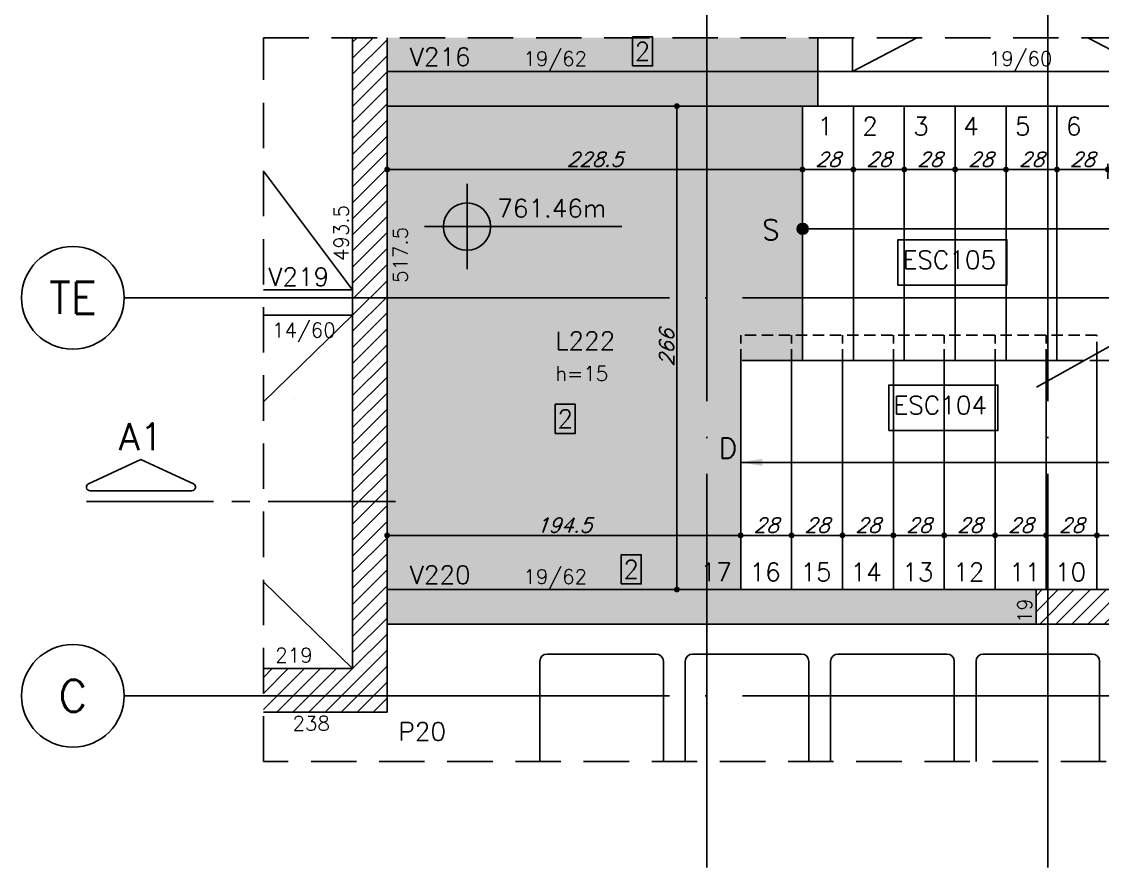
# Model space of a CAD drawing. Header units: millimetres. Extents: x -832 to 3668, y -1574 to 5296.
# Drawn here: x 558 to 1153, y 862 to 1327 of the extents above; entities that cross this region are included whole.
import ezdxf
from ezdxf.enums import TextEntityAlignment as Align

# ---------------------------------------------------------------- set-up
doc = ezdxf.new("R2010")
doc.units = ezdxf.units.MM
doc.header["$LTSCALE"] = 50
doc.linetypes.add('DASHED', pattern=[0.75, 0.5, -0.25])
doc.linetypes.add('EIXO', pattern=[6.8, 6, -0.4, 0, -0.4])
for name, color, linetype in [('242', 12, 'Continuous'), ('251', 1, 'Continuous'), ('F-AUX', 2, 'Continuous'), ('F-AUX-RED', 1, 'Continuous'), ('F-CORTE-INDICAÇÃO', 4, 'Continuous'), ('F-COTAS', 106, 'Continuous'), ('F-DESNIVEL-1', 254, 'Continuous'), ('F-EIXO', 12, 'EIXO'), ('F-ESC NUM', 2, 'Continuous'), ('F-ESC-PROJ', 1, 'Continuous'), ('F-ESCADAS', 2, 'Continuous'), ('F-LAJES', 3, 'Continuous'), ('F-LAJES-DIM', 2, 'Continuous'), ('F-LAJES-NOME', 4, 'Continuous'), ('F-NÍVEL-PLANTA', 2, 'Continuous'), ('F-PILARES-DIM', 172, 'Continuous'), ('F-PILARES-HACH', 174, 'Continuous'), ('F-PILARES-NOME', 170, 'Continuous'), ('F-PILARES-S', 170, 'Continuous'), ('F-TEXTO', 6, 'Continuous'), ('F-TEXTO ESCADA', 2, 'Continuous'), ('F-TEXTO-YELLOW', 2, 'Continuous'), ('F-VIGAS', 3, 'Continuous'), ('F-VIGAS-DIM', 2, 'Continuous'), ('F-VIGAS-NOME', 4, 'Continuous'), ('F-VÃO', 1, 'Continuous')]:
    doc.layers.add(name, color=color, linetype=linetype)
doc.styles.add('5385-ARQ-PB-BAS-PLA-TER-TORRE-A-106-TXT$0$R60-75', font='romans.shx', dxfattribs={"height": 0.1125})
doc.styles.add('CP-TEXT-INCL', font='romans.shx', dxfattribs={"oblique": 20})
doc.styles.add('MCP', font='romans.shx')
doc.styles.add('ROMANS', font='romans.shx')
doc.dimstyles.new('CP-COTAS-50', dxfattribs={"dimscale": 0.64, "dimtxt": 12.5, "dimasz": 5, "dimexe": 5, "dimexo": 5, "dimgap": 2.5, "dimtad": 1, "dimdec": 1, "dimdsep": 46, "dimtxsty": 'CP-TEXT-INCL', "dimblk1": 'DOT', "dimblk2": 'DOT', "dimsah": 1, "dimcen": 9, "dimclrd": 256, "dimclre": 256, "dimclrt": 256, "dimadec": 0, "dimazin": 0, "dimtfac": 1, "dimtdec": 1, "dimtmove": 2, "dimatfit": 3, "dimldrblk": 'DOT', "dimfxl": 5, "dimtolj": 1, "dimarcsym": 0})
pattern_1 = [(0, (0, 0), (0, 6.985), [5.08, -1.905]), (90, (0, 0), (-6.985, 4e-16), [5.08, -1.905])]
pattern_2 = [(45, (740.556, 971.398), (-4.41942, 4.41942), [])]

# ---------------------------------------------------------------- blocks, each defined once
blk = doc.blocks.new('*U20')
at = {"layer": 'F-LAJES-DIM', "color": 1}
blk.add_lwpolyline([(0, 0), (11, 0), (11, 16), (0, 16)], close=True, dxfattribs=at)
at = {"layer": 'F-LAJES-DIM', "style": 'MCP'}
blk.add_attdef('DIM', text='', height=10, dxfattribs=at).set_placement((5.5, 8), align=Align.MIDDLE_CENTER)
blk = doc.blocks.new('*U17')
at = {"layer": 'F-VIGAS-DIM', "color": 1}
blk.add_lwpolyline([(0, 0), (11, 0), (11, 16), (0, 16)], close=True, dxfattribs=at)
at = {"layer": 'F-VIGAS-DIM', "style": 'MCP'}
blk.add_attdef('DIM', text='', height=10, dxfattribs=at).set_placement((5.5, 8), align=Align.MIDDLE_CENTER)
blk = doc.blocks.new('*U8')
at = {"layer": 'F-EIXO'}
blk.add_line((0, 0), (0, -556.59), dxfattribs=at)
at = {"layer": 'F-EIXO', "color": 2, "linetype": 'Continuous'}
blk.add_circle((0, 28.21), 28.21, dxfattribs=at)
at = {"layer": 'F-TEXTO', "style": 'ROMANS'}
blk.add_attdef('EIXO', text='', height=17.5, rotation=360, dxfattribs=at).set_placement((0, 28.21), align=Align.MIDDLE_CENTER)
blk = doc.blocks.new('*U7')
at = {"layer": 'F-EIXO'}
blk.add_line((0, 0), (909.22, 0), dxfattribs=at)
at = {"layer": 'F-EIXO', "color": 2, "linetype": 'Continuous'}
blk.add_circle((-28.21, 0), 28.21, dxfattribs=at)
at = {"layer": 'F-TEXTO', "style": 'ROMANS'}
blk.add_attdef('EIXO', text='', height=17.5, dxfattribs=at).set_placement((-28.21, 0), align=Align.MIDDLE_CENTER)
blk = doc.blocks.new('Nível - Planta')
at = {"layer": 'F-NÍVEL-PLANTA'}
h = blk.add_hatch(color=71, dxfattribs=at)
h.paths.add_polyline_path([(0, 0), (0, 0.26, 0.414214), (-0.26, 0)])
h.paths.add_polyline_path([(0.26, 0), (0, 0), (0, -0.26, 0.414214)])
for p, q in [((0, -0.469), (0, 0.469)), ((-0.469, 0), (1.704, 0))]:
    blk.add_line(p, q, dxfattribs=at)
blk.add_circle((0, 0), 0.26, dxfattribs=at)
at = {"layer": 'F-TEXTO', "color": 3, "style": 'MCP'}
blk.add_attdef('NÍVEL', (0.333, 0.102), '', height=0.2, dxfattribs=at)
blk = doc.blocks.new('_DOT')
at = {"color": 0, "linetype": 'ByBlock'}
blk.add_line((-0.5, 0), (-1, 0), dxfattribs=at)
at = {"color": 0, "linetype": 'ByBlock', "const_width": 0.5}
blk.add_lwpolyline([(-0.25, 0, 1), (0.25, 0, 1)], format="xyb", close=True, dxfattribs=at)
blk = doc.blocks.new('*D108')
at = {"layer": 'DEFPOINTS', "color": 0, "transparency": 16777216}
for p in [(759.56, 1044.72), (954.06, 1044.72), (954.06, 1044.72)]:
    blk.add_point(p, dxfattribs=at)
at = {"layer": 'F-COTAS', "lineweight": -2, "transparency": 16777216}
blk.add_line((762.76, 1044.72), (950.86, 1044.72), dxfattribs=at)
at = {"layer": 'F-COTAS', "lineweight": -2, "transparency": 16777216, "xscale": 3.2, "yscale": 3.2, "zscale": 3.2, "rotation": 180}
blk.add_blockref('_DOT', (759.56, 1044.72), dxfattribs=at)
at = {"layer": 'F-COTAS', "lineweight": -2, "transparency": 16777216, "xscale": 3.2, "yscale": 3.2, "zscale": 3.2}
blk.add_blockref('_DOT', (954.06, 1044.72), dxfattribs=at)
at = {"layer": 'F-COTAS', "transparency": 16777216, "insert": (856.81, 1050.32), "char_height": 8, "attachment_point": 5, "style": 'CP-TEXT-INCL'}
blk.add_mtext('\\A1;194.5', dxfattribs=at)
blk = doc.blocks.new('*D109')
at = {"layer": 'DEFPOINTS', "color": 0, "transparency": 16777216}
for p in [(988.06, 1246.02), (759.56, 1232.87), (988.06, 1232.12)]:
    blk.add_point(p, dxfattribs=at)
at = {"layer": 'F-COTAS', "lineweight": -2, "transparency": 16777216}
for p, q in [((759.56, 1236.07), (759.56, 1249.22)), ((988.06, 1235.32), (988.06, 1249.22)), ((762.76, 1246.02), (984.86, 1246.02))]:
    blk.add_line(p, q, dxfattribs=at)
at = {"layer": 'F-COTAS', "lineweight": -2, "transparency": 16777216, "xscale": 3.2, "yscale": 3.2, "zscale": 3.2, "rotation": 180}
blk.add_blockref('_DOT', (759.56, 1246.02), dxfattribs=at)
at = {"layer": 'F-COTAS', "lineweight": -2, "transparency": 16777216, "xscale": 3.2, "yscale": 3.2, "zscale": 3.2}
blk.add_blockref('_DOT', (988.06, 1246.02), dxfattribs=at)
at = {"layer": 'F-COTAS', "transparency": 16777216, "insert": (873.81, 1251.62), "char_height": 8, "attachment_point": 5, "style": 'CP-TEXT-INCL'}
blk.add_mtext('\\A1;228.5', dxfattribs=at)
blk = doc.blocks.new('*D110')
at = {"layer": 'DEFPOINTS', "color": 0, "transparency": 16777216}
for p in [(1072.06, 1246.02), (1044.06, 1237.75), (1072.06, 1237.75)]:
    blk.add_point(p, dxfattribs=at)
at = {"layer": 'F-COTAS', "lineweight": -2, "transparency": 16777216}
for p, q in [((1044.06, 1240.95), (1044.06, 1249.22)), ((1072.06, 1240.95), (1072.06, 1249.22)), ((1047.26, 1246.02), (1068.86, 1246.02))]:
    blk.add_line(p, q, dxfattribs=at)
at = {"layer": 'F-COTAS', "lineweight": -2, "transparency": 16777216, "xscale": 3.2, "yscale": 3.2, "zscale": 3.2, "rotation": 180}
blk.add_blockref('_DOT', (1044.06, 1246.02), dxfattribs=at)
at = {"layer": 'F-COTAS', "lineweight": -2, "transparency": 16777216, "xscale": 3.2, "yscale": 3.2, "zscale": 3.2}
blk.add_blockref('_DOT', (1072.06, 1246.02), dxfattribs=at)
at = {"layer": 'F-COTAS', "transparency": 16777216, "insert": (1058.06, 1251.62), "char_height": 8, "attachment_point": 5, "style": 'CP-TEXT-INCL'}
blk.add_mtext('\\A1;28', dxfattribs=at)
blk = doc.blocks.new('*D111')
at = {"layer": 'DEFPOINTS', "color": 0, "transparency": 16777216}
for p in [(1100.06, 1246.02), (1072.06, 1237.75), (1100.06, 1237.75)]:
    blk.add_point(p, dxfattribs=at)
at = {"layer": 'F-COTAS', "lineweight": -2, "transparency": 16777216}
for p, q in [((1072.06, 1240.95), (1072.06, 1249.22)), ((1100.06, 1240.95), (1100.06, 1249.22)), ((1075.26, 1246.02), (1096.86, 1246.02))]:
    blk.add_line(p, q, dxfattribs=at)
at = {"layer": 'F-COTAS', "lineweight": -2, "transparency": 16777216, "xscale": 3.2, "yscale": 3.2, "zscale": 3.2, "rotation": 180}
blk.add_blockref('_DOT', (1072.06, 1246.02), dxfattribs=at)
at = {"layer": 'F-COTAS', "lineweight": -2, "transparency": 16777216, "xscale": 3.2, "yscale": 3.2, "zscale": 3.2}
blk.add_blockref('_DOT', (1100.06, 1246.02), dxfattribs=at)
at = {"layer": 'F-COTAS', "transparency": 16777216, "insert": (1086.06, 1251.62), "char_height": 8, "attachment_point": 5, "style": 'CP-TEXT-INCL'}
blk.add_mtext('\\A1;28', dxfattribs=at)
blk = doc.blocks.new('*D112')
at = {"layer": 'DEFPOINTS', "color": 0, "transparency": 16777216}
for p in [(1128.06, 1246.02), (1100.06, 1237.75), (1128.06, 1237.75)]:
    blk.add_point(p, dxfattribs=at)
at = {"layer": 'F-COTAS', "lineweight": -2, "transparency": 16777216}
for p, q in [((1100.06, 1240.95), (1100.06, 1249.22)), ((1128.06, 1240.95), (1128.06, 1249.22)), ((1103.26, 1246.02), (1124.86, 1246.02))]:
    blk.add_line(p, q, dxfattribs=at)
at = {"layer": 'F-COTAS', "lineweight": -2, "transparency": 16777216, "xscale": 3.2, "yscale": 3.2, "zscale": 3.2, "rotation": 180}
blk.add_blockref('_DOT', (1100.06, 1246.02), dxfattribs=at)
at = {"layer": 'F-COTAS', "lineweight": -2, "transparency": 16777216, "xscale": 3.2, "yscale": 3.2, "zscale": 3.2}
blk.add_blockref('_DOT', (1128.06, 1246.02), dxfattribs=at)
at = {"layer": 'F-COTAS', "transparency": 16777216, "insert": (1114.06, 1251.62), "char_height": 8, "attachment_point": 5, "style": 'CP-TEXT-INCL'}
blk.add_mtext('\\A1;28', dxfattribs=at)
blk = doc.blocks.new('*D113')
at = {"layer": 'DEFPOINTS', "color": 0, "transparency": 16777216}
for p in [(1156.06, 1246.02), (1128.06, 1237.75), (1156.06, 1237.75)]:
    blk.add_point(p, dxfattribs=at)
at = {"layer": 'F-COTAS', "lineweight": -2, "transparency": 16777216}
for p, q in [((1128.06, 1240.95), (1128.06, 1249.22)), ((1156.06, 1240.95), (1156.06, 1249.22)), ((1131.26, 1246.02), (1152.86, 1246.02))]:
    blk.add_line(p, q, dxfattribs=at)
at = {"layer": 'F-COTAS', "lineweight": -2, "transparency": 16777216, "xscale": 3.2, "yscale": 3.2, "zscale": 3.2, "rotation": 180}
blk.add_blockref('_DOT', (1128.06, 1246.02), dxfattribs=at)
at = {"layer": 'F-COTAS', "lineweight": -2, "transparency": 16777216, "xscale": 3.2, "yscale": 3.2, "zscale": 3.2}
blk.add_blockref('_DOT', (1156.06, 1246.02), dxfattribs=at)
at = {"layer": 'F-COTAS', "transparency": 16777216, "insert": (1142.06, 1251.62), "char_height": 8, "attachment_point": 5, "style": 'CP-TEXT-INCL'}
blk.add_mtext('\\A1;28', dxfattribs=at)
blk = doc.blocks.new('*D134')
at = {"layer": 'DEFPOINTS', "color": 0, "transparency": 16777216}
for p in [(1016.06, 1246.02), (988.06, 1237.75), (1016.06, 1237.75)]:
    blk.add_point(p, dxfattribs=at)
at = {"layer": 'F-COTAS', "lineweight": -2, "transparency": 16777216}
for p, q in [((988.06, 1240.95), (988.06, 1249.22)), ((1016.06, 1240.95), (1016.06, 1249.22)), ((991.26, 1246.02), (1012.86, 1246.02))]:
    blk.add_line(p, q, dxfattribs=at)
at = {"layer": 'F-COTAS', "lineweight": -2, "transparency": 16777216, "xscale": 3.2, "yscale": 3.2, "zscale": 3.2, "rotation": 180}
blk.add_blockref('_DOT', (988.06, 1246.02), dxfattribs=at)
at = {"layer": 'F-COTAS', "lineweight": -2, "transparency": 16777216, "xscale": 3.2, "yscale": 3.2, "zscale": 3.2}
blk.add_blockref('_DOT', (1016.06, 1246.02), dxfattribs=at)
at = {"layer": 'F-COTAS', "transparency": 16777216, "insert": (1002.06, 1251.62), "char_height": 8, "attachment_point": 5, "style": 'CP-TEXT-INCL'}
blk.add_mtext('\\A1;28', dxfattribs=at)
blk = doc.blocks.new('*D135')
at = {"layer": 'DEFPOINTS', "color": 0, "transparency": 16777216}
for p in [(1044.06, 1246.02), (1016.06, 1237.75), (1044.06, 1237.75)]:
    blk.add_point(p, dxfattribs=at)
at = {"layer": 'F-COTAS', "lineweight": -2, "transparency": 16777216}
for p, q in [((1016.06, 1240.95), (1016.06, 1249.22)), ((1044.06, 1240.95), (1044.06, 1249.22)), ((1019.26, 1246.02), (1040.86, 1246.02))]:
    blk.add_line(p, q, dxfattribs=at)
at = {"layer": 'F-COTAS', "lineweight": -2, "transparency": 16777216, "xscale": 3.2, "yscale": 3.2, "zscale": 3.2, "rotation": 180}
blk.add_blockref('_DOT', (1016.06, 1246.02), dxfattribs=at)
at = {"layer": 'F-COTAS', "lineweight": -2, "transparency": 16777216, "xscale": 3.2, "yscale": 3.2, "zscale": 3.2}
blk.add_blockref('_DOT', (1044.06, 1246.02), dxfattribs=at)
at = {"layer": 'F-COTAS', "transparency": 16777216, "insert": (1030.06, 1251.62), "char_height": 8, "attachment_point": 5, "style": 'CP-TEXT-INCL'}
blk.add_mtext('\\A1;28', dxfattribs=at)
blk = doc.blocks.new('*U9')
at = {"layer": 'F-CORTE-INDICAÇÃO'}
for p, q in [((-100, 0), (-170, 0)), ((-80, 0), (-90, 0)), ((-70, 0), (0, 0))]:
    blk.add_line(p, q, dxfattribs=at)
blk.add_lwpolyline([(-112, 6, 0.802585), (-111.15, 9.81), (-140, 23.26), (-168.85, 9.81, 0.802585), (-168, 6)], format="xyb", close=True, dxfattribs=at)
at = {"layer": 'F-CORTE-INDICAÇÃO', "style": 'ROMANS'}
blk.add_attdef('CORTE', text='', height=15, dxfattribs=at).set_placement((-140, 35.76), align=Align.MIDDLE_CENTER)
at = {"layer": 'F-CORTE-INDICAÇÃO', "color": 2, "style": 'ROMANS'}
blk.add_attdef('FOLHA', text='', height=12, dxfattribs=at).set_placement((-140, -10), align=Align.MIDDLE_CENTER)
blk = doc.blocks.new('*D138')
at = {"layer": 'DEFPOINTS', "color": 0, "transparency": 16777216}
for p in [(982.06, 1044.72), (954.06, 1036.45), (982.06, 1036.45)]:
    blk.add_point(p, dxfattribs=at)
at = {"layer": 'F-COTAS', "lineweight": -2, "transparency": 16777216}
for p, q in [((954.06, 1039.65), (954.06, 1047.92)), ((982.06, 1039.65), (982.06, 1047.92)), ((957.26, 1044.72), (978.86, 1044.72))]:
    blk.add_line(p, q, dxfattribs=at)
at = {"layer": 'F-COTAS', "lineweight": -2, "transparency": 16777216, "xscale": 3.2, "yscale": 3.2, "zscale": 3.2, "rotation": 180}
blk.add_blockref('_DOT', (954.06, 1044.72), dxfattribs=at)
at = {"layer": 'F-COTAS', "lineweight": -2, "transparency": 16777216, "xscale": 3.2, "yscale": 3.2, "zscale": 3.2}
blk.add_blockref('_DOT', (982.06, 1044.72), dxfattribs=at)
at = {"layer": 'F-COTAS', "transparency": 16777216, "insert": (968.06, 1050.32), "char_height": 8, "attachment_point": 5, "style": 'CP-TEXT-INCL'}
blk.add_mtext('\\A1;28', dxfattribs=at)
blk = doc.blocks.new('*D139')
at = {"layer": 'DEFPOINTS', "color": 0, "transparency": 16777216}
for p in [(1010.06, 1044.72), (982.06, 1036.45), (1010.06, 1036.45)]:
    blk.add_point(p, dxfattribs=at)
at = {"layer": 'F-COTAS', "lineweight": -2, "transparency": 16777216}
for p, q in [((982.06, 1039.65), (982.06, 1047.92)), ((1010.06, 1039.65), (1010.06, 1047.92)), ((985.26, 1044.72), (1006.86, 1044.72))]:
    blk.add_line(p, q, dxfattribs=at)
at = {"layer": 'F-COTAS', "lineweight": -2, "transparency": 16777216, "xscale": 3.2, "yscale": 3.2, "zscale": 3.2, "rotation": 180}
blk.add_blockref('_DOT', (982.06, 1044.72), dxfattribs=at)
at = {"layer": 'F-COTAS', "lineweight": -2, "transparency": 16777216, "xscale": 3.2, "yscale": 3.2, "zscale": 3.2}
blk.add_blockref('_DOT', (1010.06, 1044.72), dxfattribs=at)
at = {"layer": 'F-COTAS', "transparency": 16777216, "insert": (996.06, 1050.32), "char_height": 8, "attachment_point": 5, "style": 'CP-TEXT-INCL'}
blk.add_mtext('\\A1;28', dxfattribs=at)
blk = doc.blocks.new('*D140')
at = {"layer": 'DEFPOINTS', "color": 0, "transparency": 16777216}
for p in [(1038.06, 1044.72), (1010.06, 1036.45), (1038.06, 1036.45)]:
    blk.add_point(p, dxfattribs=at)
at = {"layer": 'F-COTAS', "lineweight": -2, "transparency": 16777216}
for p, q in [((1010.06, 1039.65), (1010.06, 1047.92)), ((1038.06, 1039.65), (1038.06, 1047.92)), ((1013.26, 1044.72), (1034.86, 1044.72))]:
    blk.add_line(p, q, dxfattribs=at)
at = {"layer": 'F-COTAS', "lineweight": -2, "transparency": 16777216, "xscale": 3.2, "yscale": 3.2, "zscale": 3.2, "rotation": 180}
blk.add_blockref('_DOT', (1010.06, 1044.72), dxfattribs=at)
at = {"layer": 'F-COTAS', "lineweight": -2, "transparency": 16777216, "xscale": 3.2, "yscale": 3.2, "zscale": 3.2}
blk.add_blockref('_DOT', (1038.06, 1044.72), dxfattribs=at)
at = {"layer": 'F-COTAS', "transparency": 16777216, "insert": (1024.06, 1050.32), "char_height": 8, "attachment_point": 5, "style": 'CP-TEXT-INCL'}
blk.add_mtext('\\A1;28', dxfattribs=at)
blk = doc.blocks.new('*D141')
at = {"layer": 'DEFPOINTS', "color": 0, "transparency": 16777216}
for p in [(1066.06, 1044.72), (1038.06, 1036.45), (1066.06, 1036.45)]:
    blk.add_point(p, dxfattribs=at)
at = {"layer": 'F-COTAS', "lineweight": -2, "transparency": 16777216}
for p, q in [((1038.06, 1039.65), (1038.06, 1047.92)), ((1066.06, 1039.65), (1066.06, 1047.92)), ((1041.26, 1044.72), (1062.86, 1044.72))]:
    blk.add_line(p, q, dxfattribs=at)
at = {"layer": 'F-COTAS', "lineweight": -2, "transparency": 16777216, "xscale": 3.2, "yscale": 3.2, "zscale": 3.2, "rotation": 180}
blk.add_blockref('_DOT', (1038.06, 1044.72), dxfattribs=at)
at = {"layer": 'F-COTAS', "lineweight": -2, "transparency": 16777216, "xscale": 3.2, "yscale": 3.2, "zscale": 3.2}
blk.add_blockref('_DOT', (1066.06, 1044.72), dxfattribs=at)
at = {"layer": 'F-COTAS', "transparency": 16777216, "insert": (1052.06, 1050.32), "char_height": 8, "attachment_point": 5, "style": 'CP-TEXT-INCL'}
blk.add_mtext('\\A1;28', dxfattribs=at)
blk = doc.blocks.new('*D142')
at = {"layer": 'DEFPOINTS', "color": 0, "transparency": 16777216}
for p in [(1094.06, 1044.72), (1066.06, 1036.45), (1094.06, 1036.45)]:
    blk.add_point(p, dxfattribs=at)
at = {"layer": 'F-COTAS', "lineweight": -2, "transparency": 16777216}
for p, q in [((1066.06, 1039.65), (1066.06, 1047.92)), ((1094.06, 1039.65), (1094.06, 1047.92)), ((1069.26, 1044.72), (1090.86, 1044.72))]:
    blk.add_line(p, q, dxfattribs=at)
at = {"layer": 'F-COTAS', "lineweight": -2, "transparency": 16777216, "xscale": 3.2, "yscale": 3.2, "zscale": 3.2, "rotation": 180}
blk.add_blockref('_DOT', (1066.06, 1044.72), dxfattribs=at)
at = {"layer": 'F-COTAS', "lineweight": -2, "transparency": 16777216, "xscale": 3.2, "yscale": 3.2, "zscale": 3.2}
blk.add_blockref('_DOT', (1094.06, 1044.72), dxfattribs=at)
at = {"layer": 'F-COTAS', "transparency": 16777216, "insert": (1080.06, 1050.32), "char_height": 8, "attachment_point": 5, "style": 'CP-TEXT-INCL'}
blk.add_mtext('\\A1;28', dxfattribs=at)
blk = doc.blocks.new('*D143')
at = {"layer": 'DEFPOINTS', "color": 0, "transparency": 16777216}
for p in [(1122.06, 1044.72), (1094.06, 1036.45), (1122.06, 1036.45)]:
    blk.add_point(p, dxfattribs=at)
at = {"layer": 'F-COTAS', "lineweight": -2, "transparency": 16777216}
for p, q in [((1094.06, 1039.65), (1094.06, 1047.92)), ((1122.06, 1039.65), (1122.06, 1047.92)), ((1097.26, 1044.72), (1118.86, 1044.72))]:
    blk.add_line(p, q, dxfattribs=at)
at = {"layer": 'F-COTAS', "lineweight": -2, "transparency": 16777216, "xscale": 3.2, "yscale": 3.2, "zscale": 3.2, "rotation": 180}
blk.add_blockref('_DOT', (1094.06, 1044.72), dxfattribs=at)
at = {"layer": 'F-COTAS', "lineweight": -2, "transparency": 16777216, "xscale": 3.2, "yscale": 3.2, "zscale": 3.2}
blk.add_blockref('_DOT', (1122.06, 1044.72), dxfattribs=at)
at = {"layer": 'F-COTAS', "transparency": 16777216, "insert": (1108.06, 1050.32), "char_height": 8, "attachment_point": 5, "style": 'CP-TEXT-INCL'}
blk.add_mtext('\\A1;28', dxfattribs=at)
blk = doc.blocks.new('*D144')
at = {"layer": 'DEFPOINTS', "color": 0, "transparency": 16777216}
for p in [(1150.06, 1044.72), (1122.06, 1036.45), (1150.06, 1036.45)]:
    blk.add_point(p, dxfattribs=at)
at = {"layer": 'F-COTAS', "lineweight": -2, "transparency": 16777216}
for p, q in [((1122.06, 1039.65), (1122.06, 1047.92)), ((1150.06, 1039.65), (1150.06, 1047.92)), ((1125.26, 1044.72), (1146.86, 1044.72))]:
    blk.add_line(p, q, dxfattribs=at)
at = {"layer": 'F-COTAS', "lineweight": -2, "transparency": 16777216, "xscale": 3.2, "yscale": 3.2, "zscale": 3.2, "rotation": 180}
blk.add_blockref('_DOT', (1122.06, 1044.72), dxfattribs=at)
at = {"layer": 'F-COTAS', "lineweight": -2, "transparency": 16777216, "xscale": 3.2, "yscale": 3.2, "zscale": 3.2}
blk.add_blockref('_DOT', (1150.06, 1044.72), dxfattribs=at)
at = {"layer": 'F-COTAS', "transparency": 16777216, "insert": (1136.06, 1050.32), "char_height": 8, "attachment_point": 5, "style": 'CP-TEXT-INCL'}
blk.add_mtext('\\A1;28', dxfattribs=at)
blk = doc.blocks.new('*D145')
at = {"layer": 'DEFPOINTS', "color": 0, "transparency": 16777216}
for p in [(1336.56, 1044.72), (1150.06, 1036.45), (1336.56, 1036.45)]:
    blk.add_point(p, dxfattribs=at)
at = {"layer": 'F-COTAS', "lineweight": -2, "transparency": 16777216}
for p, q in [((1150.06, 1039.65), (1150.06, 1047.92)), ((1336.56, 1039.65), (1336.56, 1047.92)), ((1153.26, 1044.72), (1333.36, 1044.72))]:
    blk.add_line(p, q, dxfattribs=at)
at = {"layer": 'F-COTAS', "lineweight": -2, "transparency": 16777216, "xscale": 3.2, "yscale": 3.2, "zscale": 3.2, "rotation": 180}
blk.add_blockref('_DOT', (1150.06, 1044.72), dxfattribs=at)
at = {"layer": 'F-COTAS', "lineweight": -2, "transparency": 16777216, "xscale": 3.2, "yscale": 3.2, "zscale": 3.2}
blk.add_blockref('_DOT', (1336.56, 1044.72), dxfattribs=at)
at = {"layer": 'F-COTAS', "transparency": 16777216, "insert": (1243.31, 1050.32), "char_height": 8, "attachment_point": 5, "style": 'CP-TEXT-INCL'}
blk.add_mtext('\\A1;186.5', dxfattribs=at)
blk = doc.blocks.new('*D177')
at = {"layer": 'DEFPOINTS', "color": 0, "transparency": 16777216}
for p in [(1206.13, 1280.9), (1248.77, 1280.9), (1142.89, 1140.9)]:
    blk.add_point(p, dxfattribs=at)
at = {"layer": 'F-COTAS', "lineweight": -2, "transparency": 16777216}
for p, q in [((1209.33, 1280.9), (1251.97, 1280.9)), ((1248.77, 1144.1), (1248.77, 1277.7)), ((1146.09, 1140.9), (1251.97, 1140.9))]:
    blk.add_line(p, q, dxfattribs=at)
at = {"layer": 'F-COTAS', "lineweight": -2, "transparency": 16777216, "xscale": 3.2, "yscale": 3.2, "zscale": 3.2}
for p, rotation in [((1248.77, 1280.9), 90), ((1248.77, 1140.9), 270)]:
    blk.add_blockref('_DOT', p, dxfattribs=dict(at, rotation=rotation))
at = {"layer": 'F-COTAS', "transparency": 16777216, "insert": (1243.17, 1210.9), "char_height": 8, "attachment_point": 5, "rotation": 90, "style": 'CP-TEXT-INCL'}
blk.add_mtext('\\A1;140', dxfattribs=at)
blk = doc.blocks.new('*D212')
at = {"layer": 'DEFPOINTS', "color": 0, "transparency": 16777216}
for p in [(918.97, 1280.9), (921.41, 1280.9), (921.41, 1014.9)]:
    blk.add_point(p, dxfattribs=at)
at = {"layer": 'F-COTAS', "lineweight": -2, "transparency": 16777216}
for p, q in [((918.21, 1280.9), (915.77, 1280.9)), ((918.97, 1018.1), (918.97, 1277.7)), ((918.21, 1014.9), (915.77, 1014.9))]:
    blk.add_line(p, q, dxfattribs=at)
at = {"layer": 'F-COTAS', "lineweight": -2, "transparency": 16777216, "xscale": 3.2, "yscale": 3.2, "zscale": 3.2}
for p, rotation in [((918.97, 1280.9), 90), ((918.97, 1014.9), 270)]:
    blk.add_blockref('_DOT', p, dxfattribs=dict(at, rotation=rotation))
at = {"layer": 'F-COTAS', "transparency": 16777216, "insert": (913.37, 1147.9), "char_height": 8, "attachment_point": 5, "rotation": 90, "style": 'CP-TEXT-INCL'}
blk.add_mtext('\\A1;266', dxfattribs=at)

msp = doc.modelspace()

# ---------------------------------------------------------------- hatches: boundary and pattern name
h = msp.add_hatch()
h.set_pattern_fill('ANGLE', color=256)
h.set_pattern_definition(pattern_1)
h.paths.add_polyline_path([(770.03, 1300.52), (810.27, 1300.52), (810.27, 1315.52), (770.03, 1315.52)], flags=9)
h = msp.add_hatch()
h.set_pattern_fill('ANGLE', color=256)
h.set_pattern_definition(pattern_1)
h.paths.add_polyline_path([(833.79, 1297.31), (875.32, 1297.31), (875.32, 1315.59), (833.79, 1315.59)], flags=9)
h = msp.add_hatch()
h.set_pattern_fill('ANGLE', color=256)
h.set_pattern_definition(pattern_1)
h.paths.add_polyline_path([(894.22, 1303.52), (905.89, 1303.52), (905.89, 1318.52), (894.22, 1318.52)], flags=9)
h = msp.add_hatch()
h.set_pattern_fill('ANGLE', color=256)
h.set_pattern_definition(pattern_1)
h.paths.add_polyline_path([(1089.79, 1297.31), (1131.32, 1297.31), (1131.32, 1315.59), (1089.79, 1315.59)], flags=9)
h = msp.add_hatch()
h.set_pattern_fill('ANGLE', color=256)
h.set_pattern_definition(pattern_1)
h.paths.add_polyline_path([(936.27, 1262.41), (954.6, 1262.41), (954.6, 1277.41), (936.27, 1277.41)], flags=9)
h = msp.add_hatch()
h.set_pattern_fill('ANGLE', color=256)
h.set_pattern_definition(pattern_1)
h.paths.add_polyline_path([(960.91, 1262.41), (982.1, 1262.41), (982.1, 1277.41), (960.91, 1277.41)], flags=9)
h = msp.add_hatch()
h.set_pattern_fill('ANGLE', color=256)
h.set_pattern_definition(pattern_1)
h.paths.add_polyline_path([(988.91, 1262.41), (1010.1, 1262.41), (1010.1, 1277.41), (988.91, 1277.41)], flags=9)
h = msp.add_hatch()
h.set_pattern_fill('ANGLE', color=256)
h.set_pattern_definition(pattern_1)
h.paths.add_polyline_path([(1016.43, 1262.41), (1038.1, 1262.41), (1038.1, 1277.41), (1016.43, 1277.41)], flags=9)
h = msp.add_hatch()
h.set_pattern_fill('ANGLE', color=256)
h.set_pattern_definition(pattern_1)
h.paths.add_polyline_path([(1044.91, 1262.41), (1066.1, 1262.41), (1066.1, 1277.41), (1044.91, 1277.41)], flags=9)
h = msp.add_hatch()
h.set_pattern_fill('ANGLE', color=256)
h.set_pattern_definition(pattern_1)
h.paths.add_polyline_path([(1072.91, 1262.41), (1094.1, 1262.41), (1094.1, 1277.41), (1072.91, 1277.41)], flags=9)
h = msp.add_hatch()
h.set_pattern_fill('ANGLE', color=256)
h.set_pattern_definition(pattern_1)
h.paths.add_polyline_path([(1100.91, 1262.41), (1122.1, 1262.41), (1122.1, 1277.41), (1100.91, 1277.41)], flags=9)
h = msp.add_hatch()
h.set_pattern_fill('ANGLE', color=256)
h.set_pattern_definition(pattern_1)
h.paths.add_polyline_path([(819.09, 1248.13), (887.42, 1248.13), (887.42, 1263.13), (819.09, 1263.13)], flags=9)
h = msp.add_hatch()
h.set_pattern_fill('ANGLE', color=256)
h.set_pattern_definition(pattern_1)
h.paths.add_polyline_path([(740.31, 1194.79), (740.31, 1230.79), (728.31, 1230.79), (728.31, 1194.79)], flags=9)
h = msp.add_hatch()
h.set_pattern_fill('ANGLE', color=256)
h.set_pattern_definition(pattern_1)
h.paths.add_polyline_path([(1049.12, 1219.06), (1094.12, 1219.06), (1094.12, 1234.06), (1049.12, 1234.06)], flags=9)
h = msp.add_hatch()
h.set_pattern_fill('ANGLE', color=256)
h.set_pattern_definition(pattern_1)
h.paths.add_polyline_path([(902.11, 1197.59), (902.11, 1221.02), (890.35, 1225.3), (890.35, 1201.87)], flags=9)
h = msp.add_hatch()
h.set_pattern_fill('ANGLE', color=256)
h.set_pattern_definition(pattern_1)
h.paths.add_polyline_path([(904.02, 1204.36), (917.14, 1204.36), (917.14, 1221.24), (904.02, 1221.24)], flags=9)
h = msp.add_hatch()
h.set_pattern_fill('ANGLE', color=256)
h.set_pattern_definition(pattern_1)
h.paths.add_polyline_path([(772.81, 1182.79), (772.81, 1218.79), (760.81, 1218.79), (760.81, 1182.79)], flags=9)
h = msp.add_hatch()
h.set_pattern_fill('ANGLE', color=256)
h.set_pattern_definition(pattern_1)
h.paths.add_polyline_path([(692.22, 1179.48), (731.98, 1179.48), (731.98, 1194.48), (692.22, 1194.48)], flags=9)
h = msp.add_hatch()
h.set_pattern_fill('ANGLE', color=256)
h.set_pattern_definition(pattern_1)
h.paths.add_polyline_path([(824.17, 1182.32), (859.02, 1182.32), (863.3, 1194.08), (828.45, 1194.08)], flags=9)
h = msp.add_hatch()
h.set_pattern_fill('ANGLE', color=256)
h.set_pattern_definition(pattern_1)
h.paths.add_polyline_path([(932.84, 1182.32), (949.79, 1182.32), (954.07, 1194.08), (937.12, 1194.08)], flags=9)
h = msp.add_hatch()
h.set_pattern_fill('ANGLE', color=256)
h.set_pattern_definition(pattern_1)
h.paths.add_polyline_path([(960.84, 1182.32), (977.79, 1182.32), (982.07, 1194.08), (965.12, 1194.08)], flags=9)
h = msp.add_hatch()
h.set_pattern_fill('ANGLE', color=256)
h.set_pattern_definition(pattern_1)
h.paths.add_polyline_path([(988.84, 1182.32), (1005.79, 1182.32), (1010.07, 1194.08), (993.12, 1194.08)], flags=9)
h = msp.add_hatch()
h.set_pattern_fill('ANGLE', color=256)
h.set_pattern_definition(pattern_1)
h.paths.add_polyline_path([(1016.84, 1182.32), (1033.79, 1182.32), (1038.07, 1194.08), (1021.12, 1194.08)], flags=9)
h = msp.add_hatch()
h.set_pattern_fill('ANGLE', color=256)
h.set_pattern_definition(pattern_1)
h.paths.add_polyline_path([(1044.84, 1182.32), (1061.79, 1182.32), (1066.07, 1194.08), (1049.12, 1194.08)], flags=9)
h = msp.add_hatch()
h.set_pattern_fill('ANGLE', color=256)
h.set_pattern_definition(pattern_1)
h.paths.add_polyline_path([(1072.84, 1182.32), (1089.79, 1182.32), (1094.07, 1194.08), (1077.12, 1194.08)], flags=9)
h = msp.add_hatch()
h.set_pattern_fill('ANGLE', color=256)
h.set_pattern_definition(pattern_1)
h.paths.add_polyline_path([(1100.84, 1182.32), (1117.79, 1182.32), (1122.07, 1194.08), (1105.12, 1194.08)], flags=9)
h = msp.add_hatch()
h.set_pattern_fill('ANGLE', color=256)
h.set_pattern_definition(pattern_1)
h.paths.add_polyline_path([(568.97, 1162.27), (604.39, 1162.27), (604.39, 1188.52), (568.97, 1188.52)], flags=9)
h = msp.add_hatch()
h.set_pattern_fill('ANGLE', color=256)
h.set_pattern_definition(pattern_1)
h.paths.add_polyline_path([(695.51, 1147.94), (737.04, 1147.94), (737.04, 1166.22), (695.51, 1166.22)], flags=9)
h = msp.add_hatch()
h.set_pattern_fill('ANGLE', color=256)
h.set_pattern_definition(pattern_1)
h.paths.add_polyline_path([(851.45, 1144.26), (889.79, 1144.26), (889.79, 1159.26), (851.45, 1159.26)], flags=9)
h = msp.add_hatch()
h.set_pattern_fill('ANGLE', color=256)
h.set_pattern_definition(pattern_1)
h.paths.add_polyline_path([(851.57, 1127.76), (885.29, 1127.76), (885.29, 1139.76), (851.57, 1139.76)], flags=9)
h = msp.add_hatch()
h.set_pattern_fill('ANGLE', color=256)
h.set_pattern_definition(pattern_1)
h.paths.add_polyline_path([(944.85, 1084.28), (957.97, 1084.28), (957.97, 1101.16), (944.85, 1101.16)], flags=9)
h = msp.add_hatch()
h.set_pattern_fill('ANGLE', color=256)
h.set_pattern_definition(pattern_1)
h.paths.add_polyline_path([(1049.12, 1090.56), (1093.64, 1090.56), (1093.64, 1105.56), (1049.12, 1105.56)], flags=9)
h = msp.add_hatch()
h.set_pattern_fill('ANGLE', color=256)
h.set_pattern_definition(pattern_1)
h.paths.add_polyline_path([(902.11, 1065.18), (902.11, 1088.23), (890.35, 1092.51), (890.35, 1069.46)], flags=9)
h = msp.add_hatch()
h.set_pattern_fill('ANGLE', color=256)
h.set_pattern_definition(pattern_1)
h.paths.add_polyline_path([(770.03, 1015.52), (810.27, 1015.52), (810.27, 1030.52), (770.03, 1030.52)], flags=9)
h = msp.add_hatch()
h.set_pattern_fill('ANGLE', color=256)
h.set_pattern_definition(pattern_1)
h.paths.add_polyline_path([(833.79, 1012.31), (875.32, 1012.31), (875.32, 1030.59), (833.79, 1030.59)], flags=9)
h = msp.add_hatch()
h.set_pattern_fill('ANGLE', color=256)
h.set_pattern_definition(pattern_1)
h.paths.add_polyline_path([(934.34, 1017.07), (954.1, 1017.07), (954.1, 1032.07), (934.34, 1032.07)], flags=9)
h = msp.add_hatch()
h.set_pattern_fill('ANGLE', color=256)
h.set_pattern_definition(pattern_1)
h.paths.add_polyline_path([(962.34, 1017.07), (982.1, 1017.07), (982.1, 1032.07), (962.34, 1032.07)], flags=9)
h = msp.add_hatch()
h.set_pattern_fill('ANGLE', color=256)
h.set_pattern_definition(pattern_1)
h.paths.add_polyline_path([(990.34, 1017.07), (1010.1, 1017.07), (1010.1, 1032.07), (990.34, 1032.07)], flags=9)
h = msp.add_hatch()
h.set_pattern_fill('ANGLE', color=256)
h.set_pattern_definition(pattern_1)
h.paths.add_polyline_path([(1017.86, 1017.07), (1038.1, 1017.07), (1038.1, 1032.07), (1017.86, 1032.07)], flags=9)
h = msp.add_hatch()
h.set_pattern_fill('ANGLE', color=256)
h.set_pattern_definition(pattern_1)
h.paths.add_polyline_path([(1046.34, 1017.07), (1066.1, 1017.07), (1066.1, 1032.07), (1046.34, 1032.07)], flags=9)
h = msp.add_hatch()
h.set_pattern_fill('ANGLE', color=256)
h.set_pattern_definition(pattern_1)
h.paths.add_polyline_path([(1074.34, 1017.07), (1094.1, 1017.07), (1094.1, 1032.07), (1074.34, 1032.07)], flags=9)
h = msp.add_hatch()
h.set_pattern_fill('ANGLE', color=256)
h.set_pattern_definition(pattern_1)
h.paths.add_polyline_path([(1105.19, 1017.07), (1122.1, 1017.07), (1122.1, 1032.07), (1105.19, 1032.07)], flags=9)
h = msp.add_hatch()
h.set_pattern_fill('ANGLE', color=256)
h.set_pattern_definition(pattern_1)
h.paths.add_polyline_path([(1130.34, 1017.07), (1150.1, 1017.07), (1150.1, 1032.07), (1130.34, 1032.07)], flags=9)
h = msp.add_hatch()
h.set_pattern_fill('ANGLE', color=256)
h.set_pattern_definition(pattern_1)
h.paths.add_polyline_path([(1116.31, 996.68), (1116.31, 1012.11), (1104.31, 1012.11), (1104.31, 996.68)], flags=9)
h = msp.add_hatch()
h.set_pattern_fill('ANGLE', color=256)
h.set_pattern_definition(pattern_1)
h.paths.add_polyline_path([(697.16, 972.77), (721.35, 972.77), (721.35, 984.77), (697.16, 984.77)], flags=9)
h = msp.add_hatch()
h.set_pattern_fill('ANGLE', color=256)
h.set_pattern_definition(pattern_1)
h.paths.add_polyline_path([(706.66, 935.27), (731.23, 935.27), (731.23, 947.27), (706.66, 947.27)], flags=9)
h = msp.add_hatch()
h.set_pattern_fill('ANGLE', color=256)
h.set_pattern_definition(pattern_1)
h.paths.add_polyline_path([(765.21, 929.27), (795.93, 929.27), (795.93, 944.27), (765.21, 944.27)], flags=9)
at = {"layer": 'F-AUX'}
h = msp.add_hatch(color=1, dxfattribs=at)
edge = h.paths.add_edge_path()
edge.add_arc((988.16, 1213.4), 3, 0, 360)
at = {"layer": 'F-DESNIVEL-1'}
h = msp.add_hatch(color=256, dxfattribs=at)
h.dxf.hatch_style = 1
h.paths.add_polyline_path([(954.06, 1140.9), (988.06, 1140.9), (988.06, 1280.9), (759.66, 1280.9), (759.66, 1014.9), (954.06, 1014.9)])
at = {"layer": 'F-PILARES-HACH', "linetype": 'Continuous'}
h = msp.add_hatch(dxfattribs=at)
h.set_pattern_fill('ANSI31', color=256, scale=50, style=0)
h.set_pattern_definition(pattern_2)
h.paths.add_polyline_path([(691.49, 971.4), (691.49, 947.4), (759.56, 947.4), (759.56, 1318.57), (740.56, 1318.57), (740.56, 971.4)])
h = msp.add_hatch(dxfattribs=at)
h.set_pattern_fill('ANSI31', color=256, scale=50, style=0)
h.set_pattern_definition(pattern_2)
h.paths.add_polyline_path([(1361.56, 1318.57), (1336.56, 1318.57), (1336.56, 1014.9), (1116.56, 1014.9), (1116.56, 995.9), (1361.56, 995.9)])

# ---------------------------------------------------------------- linework, layer by layer
at = {"layer": '242', "linetype": 'Continuous'}
for p, q in [((708.6, 1120.19), (708.6, 1120.19)), ((750.06, 959.4), (750.06, 959.4))]:
    msp.add_line(p, q, dxfattribs=at)
at = {"layer": '251', "color": 1}
for p, q in [((843.56, 975.4), (843.56, 920.29)), ((907.56, 979.4), (847.56, 979.4)), ((911.56, 920.29), (911.56, 975.4)), ((923.56, 975.4), (923.56, 920.29)), ((987.56, 979.4), (927.56, 979.4)), ((991.56, 920.29), (991.56, 975.4)), ((1003.56, 975.4), (1003.56, 920.29)), ((1067.56, 979.4), (1007.56, 979.4)), ((1071.56, 920.29), (1071.56, 975.4)), ((1083.56, 975.4), (1083.56, 920.29)), ((1147.56, 979.4), (1087.56, 979.4)), ((1151.56, 920.29), (1151.56, 975.4))]:
    msp.add_line(p, q, dxfattribs=at)
for centre, start, end in [((847.56, 975.4), 90, 180), ((907.56, 975.4), 0, 90), ((927.56, 975.4), 90, 180), ((987.56, 975.4), 0, 90), ((1007.56, 975.4), 90, 180), ((1067.56, 975.4), 0, 90), ((1087.56, 975.4), 90, 180), ((1147.56, 975.4), 0, 90)]:
    msp.add_arc(centre, 4, start, end, dxfattribs=at)
at = {"layer": 'F-AUX', "color": 1}
for points in [[(1344.49, 1253.51), (1234.92, 1192.44), (1237.54, 1178.05), (1223.66, 1201.76), (1226.29, 1187.38), (1116.72, 1126.31)], [(954.16, 1084.9), (1230.6, 1084.9), (1230.6, 1213.4), (988.16, 1213.4)]]:
    msp.add_lwpolyline(points, dxfattribs=at)
msp.add_circle((988.16, 1213.4), 3, dxfattribs=at)
msp.add_solid([(966.06, 1082.9), (954.06, 1084.9), (966.06, 1086.9)], dxfattribs=at)
at = {"layer": 'F-AUX-RED', "color": 1, "linetype": 'DASHED'}
msp.add_lwpolyline([(691.49, 1318.57), (1417.68, 1318.57), (1417.68, 920.29), (691.49, 920.29)], close=True, dxfattribs=at)
at = {"layer": 'F-DESNIVEL-1', "linetype": 'Continuous'}
msp.add_lwpolyline([(988.06, 1143.9), (988.06, 1280.9), (759.66, 1280.9), (759.66, 1014.9), (957.06, 1014.9)], dxfattribs=at)
for points in [[(996.56, 1318.57), (759.56, 1318.57), (759.56, 1299.9)], [(996.56, 1318.57), (759.56, 1299.9), (996.56, 1318.57)], [(996.56, 1318.57), (759.56, 1299.9), (996.56, 1299.9)], [(996.56, 1318.57), (996.56, 1299.9), (996.56, 1318.57)], [(996.56, 1318.57), (996.56, 1299.9), (996.56, 1318.57)], [(996.56, 1280.9), (996.56, 1299.9), (759.66, 1299.9)], [(996.56, 1280.9), (759.66, 1299.9), (759.66, 1280.9)], [(759.66, 1014.9), (759.66, 995.9), (1116.46, 995.9)], [(759.66, 1014.9), (1116.46, 995.9), (1116.46, 1014.9)]]:
    msp.add_solid(points, dxfattribs=at)
at = {"layer": 'F-ESC-PROJ', "linetype": 'DASHED', "ltscale": 0.25}
for points in [[(1150.06, 1154.9), (954.06, 1154.9)], [(954.06, 1140.9), (954.06, 1154.9)], [(982.06, 1140.9), (982.06, 1154.9)], [(1010.06, 1140.9), (1010.06, 1154.9)], [(1038.06, 1140.9), (1038.06, 1154.9)], [(1066.06, 1140.9), (1066.06, 1154.9)], [(1094.06, 1140.9), (1094.06, 1154.9)], [(1122.06, 1140.9), (1122.06, 1154.9)], [(1150.06, 1144.89), (1150.06, 1154.9)]]:
    msp.add_lwpolyline(points, dxfattribs=at)
at = {"layer": 'F-ESCADAS', "linetype": 'Continuous'}
for points in [[(988.06, 1280.9), (988.06, 1140.9)], [(1016.06, 1280.9), (1016.06, 1140.9)], [(1044.06, 1280.9), (1044.06, 1140.9)], [(1072.06, 1280.9), (1072.06, 1140.9)], [(1100.06, 1280.9), (1100.06, 1140.9)], [(1128.06, 1280.9), (1128.06, 1140.9)], [(1150.06, 1014.9), (1150.06, 1144.89)], [(954.06, 1014.9), (954.06, 1140.9)], [(1142.89, 1140.9), (954.96, 1140.9)], [(982.06, 1014.9), (982.06, 1140.9)], [(1010.06, 1014.9), (1010.06, 1140.9)], [(1038.06, 1014.9), (1038.06, 1140.9)], [(1066.06, 1014.9), (1066.06, 1140.9)], [(1094.06, 1014.9), (1094.06, 1140.9)], [(1122.06, 1014.9), (1122.06, 1140.9)]]:
    msp.add_lwpolyline(points, dxfattribs=at)
at = {"layer": 'F-LAJES'}
msp.add_lwpolyline([(954.96, 1140.9), (988.06, 1140.9), (988.06, 1280.9), (759.56, 1280.9), (759.66, 1014.9), (954.06, 1014.9), (954.06, 1140.9)], dxfattribs=at)
at = {"layer": 'F-PILARES-S', "linetype": 'Continuous'}
for points in [[(740.56, 1318.57), (740.56, 971.4), (691.49, 971.4)], [(759.56, 947.4), (759.56, 1318.57)], [(1336.56, 1318.57), (1336.56, 1014.9), (1116.56, 1014.9), (1116.56, 995.9), (1361.56, 995.9)], [(691.49, 947.4), (759.56, 947.4)]]:
    msp.add_lwpolyline(points, dxfattribs=at)
at = {"layer": 'F-TEXTO ESCADA', "color": 1}
for points in [[(1040.55, 1182.4), (1040.55, 1207.4), (1100.55, 1207.4), (1100.55, 1182.4), (1040.55, 1182.4)], [(1035.55, 1102.4), (1035.55, 1127.4), (1095.55, 1127.4), (1095.55, 1102.4), (1035.55, 1102.4)]]:
    msp.add_lwpolyline(points, dxfattribs=at)
at = {"layer": 'F-VIGAS'}
for points in [[(996.56, 1318.57), (996.56, 1280.9)], [(1015.56, 1299.9), (1015.56, 1318.57)], [(996.56, 1299.9), (759.56, 1299.9)], [(1015.56, 1299.9), (996.56, 1299.9)], [(1180.56, 1299.9), (1015.56, 1299.9)], [(759.56, 1280.9), (1006.06, 1280.9)], [(1006.06, 1280.9), (1190.06, 1280.9)], [(740.56, 1179.9), (691.49, 1179.9)], [(691.49, 1165.9), (740.56, 1165.9)], [(1116.56, 1014.9), (759.56, 1014.9)], [(759.56, 995.9), (1116.56, 995.9)]]:
    msp.add_lwpolyline(points, dxfattribs=at)
at = {"layer": 'F-VÃO'}
for p, q in [((1015.56, 1299.9), (1050.98, 1318.57)), ((1145.14, 1318.57), (1180.56, 1299.9)), ((691.49, 1245.15), (740.56, 1179.9)), ((691.49, 1118.19), (740.56, 1165.9)), ((691.49, 1019.11), (740.56, 971.4))]:
    msp.add_line(p, q, dxfattribs=at)

# ---------------------------------------------------------------- block references
at = {"layer": 'F-CORTE-INDICAÇÃO', "linetype": 'Continuous'}
ref = msp.add_blockref('*U9', (764.1, 1063.28), dxfattribs=at)
ref.add_attrib('CORTE', 'A1', dxfattribs={"height": 15, "style": 'ROMANS'}).set_placement((624.1, 1099.04), align=Align.MIDDLE_CENTER)
at = {"layer": 'F-EIXO', "linetype": 'Continuous'}
for name, p, values in [('*U8', (935.46, 1418.6), {'EIXO': "T3'"}), ('*U8', (1122.96, 1418.6), {'EIXO': 'T3'}), ('*U7', (614.89, 1175.4), {'EIXO': 'TE'}), ('*U7', (614.89, 956.4), {'EIXO': 'C'})]:
    msp.add_blockref(name, p, dxfattribs=at).add_auto_attribs(values)
at = {"layer": 'F-LAJES-DIM', "linetype": 'Continuous'}
msp.add_blockref('*U20', (852.05, 1100.86), dxfattribs=at).add_auto_attribs({'DIM': '2'})
at = {"layer": 'F-NÍVEL-PLANTA', "linetype": 'Continuous', "xscale": 50, "yscale": 50, "zscale": 50}
msp.add_blockref('Nível - Planta', (803.52, 1214.63), dxfattribs=at).add_auto_attribs({'NÍVEL': '761.46m'})
at = {"layer": 'F-VIGAS-DIM', "linetype": 'Continuous'}
for p in [(894.56, 1303.02), (888.32, 1018.02)]:
    msp.add_blockref('*U17', p, dxfattribs=at).add_auto_attribs({'DIM': '2'})

# ---------------------------------------------------------------- texts
at = {"layer": 'F-ESC NUM', "style": '5385-ARQ-PB-BAS-PLA-TER-TORRE-A-106-TXT$0$R60-75'}
for s, p in [('1', (996.34, 1264.91)), ('2', (1020.98, 1264.91)), ('3', (1048.98, 1264.91)), ('4', (1076.5, 1264.91)), ('5', (1104.98, 1264.91)), ('6', (1132.98, 1264.91)), ('17', (931.98, 1019.57)), ('16', (958.98, 1019.57)), ('15', (986.98, 1019.57)), ('14', (1014.5, 1019.57)), ('13', (1042.98, 1019.57)), ('12', (1070.98, 1019.57)), ('11', (1101.84, 1019.57)), ('10', (1126.98, 1019.57))]:
    msp.add_text(s, height=10, dxfattribs=at).set_placement(p)
at = {"layer": 'F-LAJES-DIM', "linetype": 'Continuous', "style": 'MCP'}
msp.add_text('h=15', height=8, dxfattribs=at).set_placement((852.05, 1129.76))
at = {"layer": 'F-LAJES-NOME', "linetype": 'Continuous', "style": 'MCP'}
msp.add_text('L222', height=10, dxfattribs=at).set_placement((852.05, 1146.76))
at = {"layer": 'F-PILARES-DIM', "linetype": 'Continuous', "style": 'MCP'}
for s, p in [('493.5', (738.31, 1195.65)), ('517.5', (770.81, 1183.65)), ('19', (1114.31, 996.4))]:
    msp.add_text(s, height=8, rotation=90, dxfattribs=at).set_placement(p)
for s, p in [('219', (698.01, 974.77)), ('238', (707.51, 937.27))]:
    msp.add_text(s, height=8, dxfattribs=at).set_placement(p)
at = {"layer": 'F-PILARES-NOME', "linetype": 'Continuous', "style": 'MCP'}
msp.add_text('P20', height=10, dxfattribs=at).set_placement((765.81, 931.77))
at = {"layer": 'F-TEXTO ESCADA', "style": 'ROMANS'}
for s, p in [('ESC105', (1043.13, 1191.36)), ('ESC104', (1038.13, 1111.36))]:
    msp.add_text(s, height=10, dxfattribs=at).set_placement(p)
at = {"layer": 'F-TEXTO-YELLOW', "char_height": 11.25, "width": 61.3796, "style": '5385-ARQ-PB-BAS-PLA-TER-TORRE-A-106-TXT$0$R60-75'}
for s, insert, attachment_point in [('S', (965.83, 1218.43), 1), ('D', (952.06, 1098.35), 3)]:
    msp.add_mtext(s, dxfattribs=dict(at, insert=insert, attachment_point=attachment_point))
at = {"layer": 'F-VIGAS-DIM', "linetype": 'Continuous', "style": 'MCP'}
for s, p in [('19/62', (834.56, 1303.02)), ('19/60', (1090.56, 1303.02)), ('14/60', (696.27, 1153.65)), ('19/62', (834.56, 1018.02))]:
    msp.add_text(s, height=8, dxfattribs=at).set_placement(p)
at = {"layer": 'F-VIGAS-NOME', "linetype": 'Continuous', "style": 'MCP'}
for s, p in [('V216', (772.06, 1303.02)), ('V219', (694.24, 1181.98)), ('V220', (772.06, 1018.02))]:
    msp.add_text(s, height=10, dxfattribs=at).set_placement(p)

# ---------------------------------------------------------------- dimensions: what is measured, and where the dimension line sits
at = {"layer": 'F-COTAS'}
dim = msp.add_linear_dim(base=(918.97, 1280.9), p1=(921.41, 1014.9), p2=(921.41, 1280.9), angle=90, dimstyle='CP-COTAS-50', dxfattribs=at)
dim.commit()
dim.dimension.update_dxf_attribs({"geometry": '*D212', "text_midpoint": (913.37, 1147.9)})
dim = msp.add_linear_dim(base=(1248.77, 1280.9), p1=(1142.89, 1140.9), p2=(1206.13, 1280.9), angle=90, dimstyle='CP-COTAS-50', override={"dimfxl": 2.5}, dxfattribs=at)
dim.commit()
dim.dimension.update_dxf_attribs({"geometry": '*D177', "text_midpoint": (1243.17, 1210.9)})
for base, p1, p2, picture, middle in [((988.06, 1246.02), (759.56, 1232.87), (988.06, 1232.12), '*D109', (873.81, 1251.62)), ((1016.06, 1246.02), (988.06, 1237.75), (1016.06, 1237.75), '*D134', (1002.06, 1251.62)), ((1044.06, 1246.02), (1016.06, 1237.75), (1044.06, 1237.75), '*D135', (1030.06, 1251.62)), ((1072.06, 1246.02), (1044.06, 1237.75), (1072.06, 1237.75), '*D110', (1058.06, 1251.62)), ((1100.06, 1246.02), (1072.06, 1237.75), (1100.06, 1237.75), '*D111', (1086.06, 1251.62)), ((1128.06, 1246.02), (1100.06, 1237.75), (1128.06, 1237.75), '*D112', (1114.06, 1251.62)), ((1156.06, 1246.02), (1128.06, 1237.75), (1156.06, 1237.75), '*D113', (1142.06, 1251.62)), ((954.06, 1044.72), (759.56, 1044.72), (954.06, 1044.72), '*D108', (856.81, 1050.32)), ((982.06, 1044.72), (954.06, 1036.45), (982.06, 1036.45), '*D138', (968.06, 1050.32)), ((1010.06, 1044.72), (982.06, 1036.45), (1010.06, 1036.45), '*D139', (996.06, 1050.32)), ((1038.06, 1044.72), (1010.06, 1036.45), (1038.06, 1036.45), '*D140', (1024.06, 1050.32)), ((1066.06, 1044.72), (1038.06, 1036.45), (1066.06, 1036.45), '*D141', (1052.06, 1050.32)), ((1094.06, 1044.72), (1066.06, 1036.45), (1094.06, 1036.45), '*D142', (1080.06, 1050.32)), ((1122.06, 1044.72), (1094.06, 1036.45), (1122.06, 1036.45), '*D143', (1108.06, 1050.32)), ((1150.06, 1044.72), (1122.06, 1036.45), (1150.06, 1036.45), '*D144', (1136.06, 1050.32)), ((1336.56, 1044.72), (1150.06, 1036.45), (1336.56, 1036.45), '*D145', (1243.31, 1050.32))]:
    dim = msp.add_linear_dim(base=base, p1=p1, p2=p2, dimstyle='CP-COTAS-50', override={"dimfxl": 2.5}, dxfattribs=at)
    dim.commit()
    dim.dimension.update_dxf_attribs({"geometry": picture, "text_midpoint": middle})

doc.saveas('drawing.dxf')
